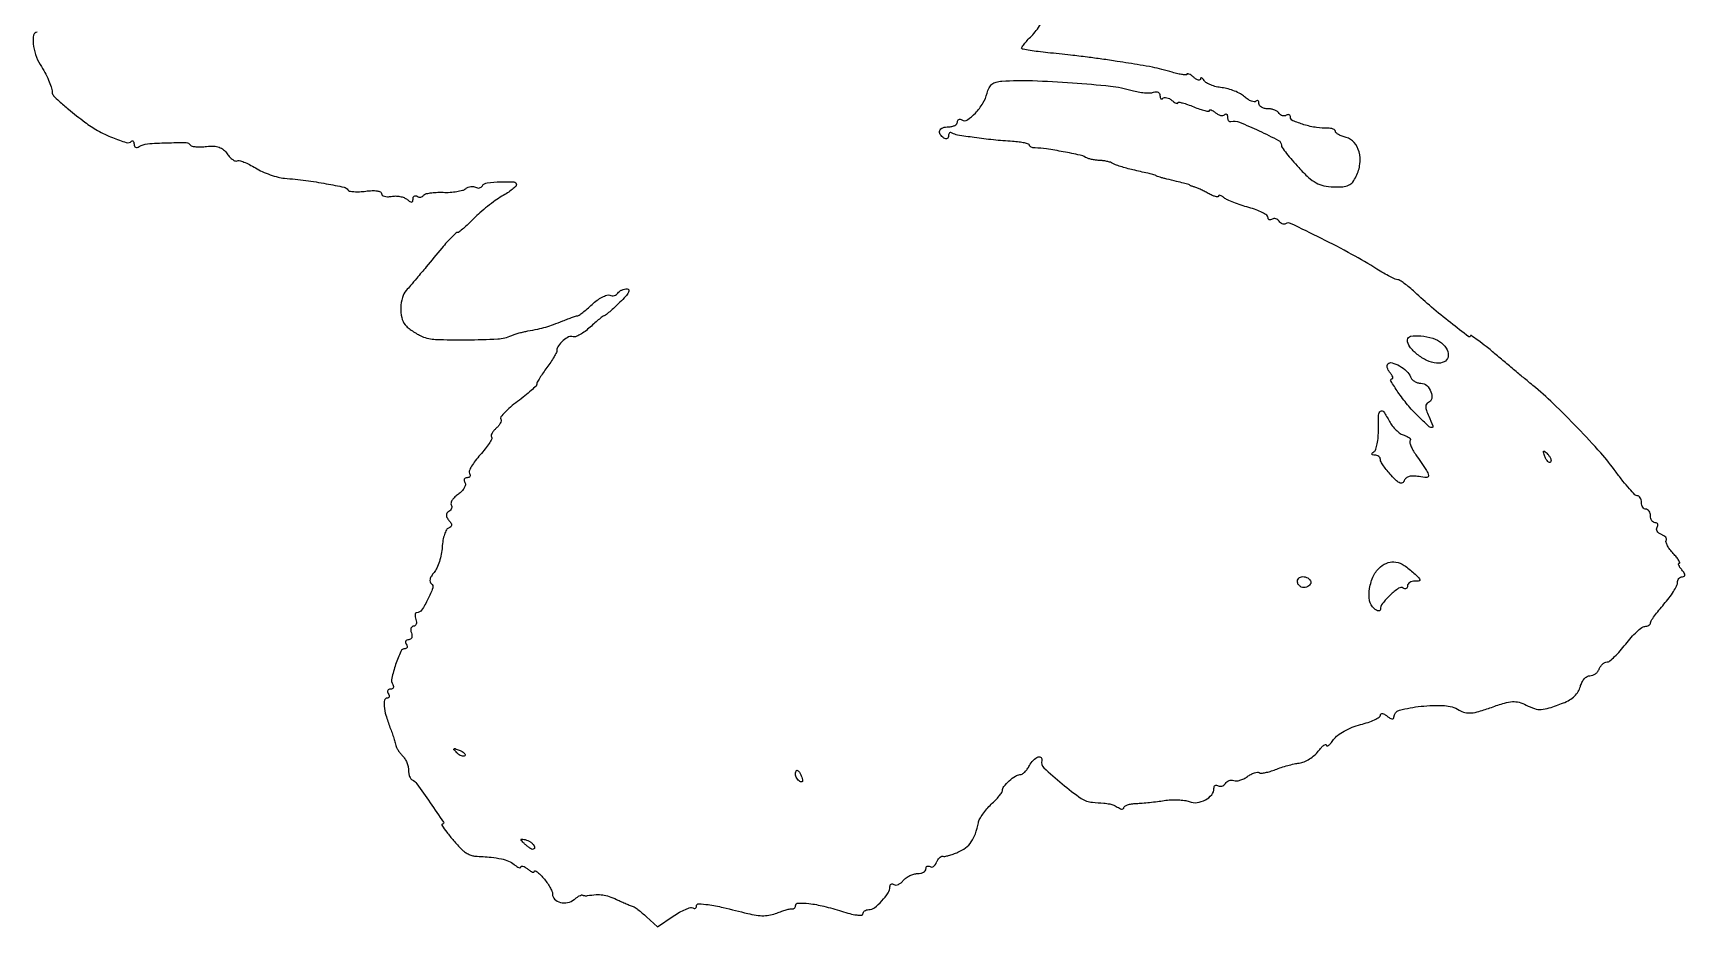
# Model space of a CAD drawing. Extents: x 1 to 374, y 0 to 398.
# Drawn here: x 6.6 to 373.7, y 0.1 to 198.8 of the extents above; entities that cross this region are included whole.
import ezdxf

# ---------------------------------------------------------------- set-up
doc = ezdxf.new("R2010")
doc.units = 0

msp = doc.modelspace()

# ---------------------------------------------------------------- linework, layer by layer
msp.add_lwpolyline([(7.466978, 199.030409, 0.349537), (6.686739, 198.370613, 0.072799), (6.588738, 196.449781, 0.057361), (7.102584, 194.026644, 0.061609), (8.146983, 191.845793, -0.017413), (9.199641, 190.069055, -0.023276), (10.020636, 188.384527, -0.026227), (10.576947, 186.881595, -0.056953), (10.806996, 185.674264, 0.165815), (11.13851, 184.896979, 0.02471), (12.353876, 183.671345, 0.01666), (14.423383, 181.903747, 0.003683), (18.091063, 179.02065, 0.038513), (20.903515, 177.170604, 0.029549), (24.223277, 175.584248, 0.023465), (27.287126, 174.501242, 0.276286), (28.463663, 174.796997, -0.174765), (28.665938, 174.892066, -0.25612), (28.842451, 174.81574, -0.123546), (28.96308, 174.542215, -0.042403), (29, 174.10765, 0.108322), (29.090999, 173.692538, 0.186433), (29.341546, 173.449319, 0.161629), (29.721321, 173.418322, 0.078794), (30.175042, 173.608182, -0.118019), (31.983985, 174.204882, -0.014079), (36.22423, 174.44052, -0.009792), (40.568286, 174.474296, -0.256784), (41.549778, 173.919457, 0.20859), (41.891108, 173.682952, 0.028365), (42.772027, 173.56066, 0.02873), (43.889376, 173.534081, 0.020565), (45.136174, 173.627498, -0.037579), (46.710066, 173.691729, -0.077645), (47.91615, 173.460631, -0.08949), (48.88378, 172.902999, -0.06471), (49.725167, 171.981991, 0.034026), (50.32074, 171.244049, 0.050539), (50.943132, 170.695145, 0.064011), (51.500738, 170.394926, 0.234044), (51.889075, 170.431445, -0.207965), (52.367328, 170.500544, -0.024911), (53.405606, 170.160607, -0.026321), (54.655839, 169.604015, -0.018728), (55.995409, 168.856598, 0.029488), (57.504478, 168.056667, 0.021362), (59.267597, 167.340678, 0.021693), (61.006557, 166.803419, 0.043291), (62.424756, 166.560351, -0.011606), (67.172914, 166.053108, -0.012926), (71.723982, 165.339711, -0.006926), (75.692605, 164.555077, -0.204839), (76.514217, 163.976996, 0.20912), (76.901471, 163.709253, 0.030182), (77.876222, 163.579557, 0.029979), (79.11386, 163.564714, 0.021505), (80.491772, 163.690385, -0.024837), (81.888178, 163.80837, -0.047667), (83.009041, 163.740325, -0.068562), (83.759245, 163.514162, -0.29327), (84, 163.138998, 0.225519), (84.169856, 162.781562, 0.103446), (84.639171, 162.538776, 0.071647), (85.342525, 162.44811, 0.043879), (86.175903, 162.533876, -0.05272), (87.106288, 162.613065, -0.042882), (88.101588, 162.507021, -0.044498), (89.01086, 162.244772, -0.080924), (89.675903, 161.854014, 0.024958), (90.320011, 161.371619, 0.165277), (90.702348, 161.267727, 0.312002), (90.925817, 161.443731, 0.074839), (91, 161.936572, -0.085618), (91.070344, 162.34436, -0.164457), (91.273452, 162.601977, -0.18004), (91.576197, 162.669963, -0.104936), (91.930902, 162.542705, 0.084311), (92.323714, 162.383369, 0.093213), (92.733093, 162.370577, 0.100482), (93.095068, 162.504739, 0.116013), (93.354542, 162.764645, -0.192335), (93.763808, 163.067579, -0.026225), (94.826532, 163.288239, -0.027059), (96.172221, 163.42079, -0.019799), (97.673641, 163.427525, 0.02325), (99.226953, 163.445208, 0.025197), (100.730327, 163.608598, 0.025786), (101.993877, 163.878181, 0.100331), (102.706195, 164.232659, -0.06497), (103.240101, 164.546913, -0.062298), (103.84439, 164.71924, -0.067188), (104.424693, 164.730377, -0.110089), (104.887097, 164.569778, 0.092904), (105.302275, 164.409558, 0.09629), (105.741837, 164.413498, 0.099249), (106.137416, 164.580188, 0.105532), (106.428115, 164.883688, -0.227134), (107.467347, 165.550585, -0.02331), (110.458137, 165.782029, -0.021965), (113.407719, 165.74279, -0.39755), (114, 165.115608, -0.21082), (113.84065, 164.754477, -0.017718), (113.045313, 164.07877, -0.021158), (111.995075, 163.318621, -0.014702), (110.75, 162.547008, 0.023815), (109.289514, 161.604644, 0.012731), (107.574139, 160.311126, 0.012648), (105.886551, 158.898734, 0.01926), (104.502389, 157.581401, -0.009416), (103.309857, 156.400851, -0.01354), (102.20714, 155.405161, -0.009275), (101.261393, 154.626492, -0.169151), (100.89819, 154.5, 0.188585), (100.542104, 154.360743, 0.009387), (99.619146, 153.475832, 0.014044), (98.549369, 152.349341, 0.009598), (97.395801, 151.013471, -0.000276), (93.931109, 146.846674, -0.001156), (91.841526, 144.348234, -0.001828), (90.441123, 142.693982, -0.006014), (89.5, 141.616979, 0.114515), (88.630918, 140.034268, 0.060704), (88.288346, 137.810725, 0.060901), (88.48955, 135.582313, 0.119462), (89.258795, 133.987804, 0.04803), (89.911314, 133.332515, 0.022338), (90.869771, 132.608628, 0.021888), (91.951872, 131.932581, 0.028469), (93, 131.416248, 0.091698), (96.033169, 130.74459, 0.010977), (102.928617, 130.654365, 0.011193), (109.81639, 130.869698, 0.087652), (112.926503, 131.59297, -0.020768), (113.672282, 131.875235, -0.010734), (114.625285, 132.168805, -0.010653), (115.619521, 132.429094, -0.015879), (116.5, 132.61032, 0.009355), (118.729023, 133.038886, 0.017505), (120.511167, 133.481934, 0.017717), (122.243764, 134.044777, 0.009851), (124.3151, 134.846344, -0.005522), (125.428261, 135.288234, -0.007484), (126.443836, 135.661113, -0.005253), (127.299363, 135.950723, -0.07914), (127.608744, 136, 0.160611), (127.903391, 136.097153, 0.007631), (128.741708, 136.737445, 0.011876), (129.721982, 137.548609, 0.008209), (130.793644, 138.510452, -0.029498), (131.919114, 139.437234, -0.037463), (133.062788, 140.146343, -0.041043), (134.070878, 140.570284, -0.172178), (134.717975, 140.554126, 0.080343), (135.227818, 140.447782, 0.077549), (135.751788, 140.505385, 0.081799), (136.209116, 140.713754, 0.107023), (136.526992, 141.043674, -0.093311), (136.861164, 141.409905, -0.052957), (137.377832, 141.719079, -0.050344), (137.98527, 141.92906, -0.05812), (138.593495, 142, -0.327501), (138.938281, 141.747032, -0.200913), (138.88996, 141.221685, -0.060956), (138.244478, 140.298197, -0.016244), (137, 139, -0.006292), (135.793944, 137.850363, -0.009458), (134.710937, 136.88125, -0.004895), (133.779122, 136.0944, -0.174608), (133.517044, 136, 0.16495), (133.256896, 135.911777, 0.005964), (132.420831, 135.25504, 0.010379), (131.445181, 134.435712, 0.007031), (130.366618, 133.463966, -0.025686), (129.240467, 132.523006, -0.033888), (128.119598, 131.793545, -0.036018), (127.145499, 131.338306, -0.184963), (126.559832, 131.338667, 0.208632), (125.592301, 131.295141, 0.063259), (124.337934, 130.468528, 0.062294), (123.297187, 129.322638, 0.162523), (122.982171, 128.269668, -0.128349), (122.879171, 127.817072, -0.013049), (122.341498, 126.84484, -0.01564), (121.622927, 125.705143, -0.011855), (120.767059, 124.5, 0.010239), (119.908364, 123.299115, 0.013652), (119.181425, 122.172386, 0.010877), (118.62691, 121.212655, 0.121268), (118.513834, 120.788975, -0.197286), (118.337132, 120.381329, -0.009898), (117.254505, 119.367878, -0.014658), (115.877075, 118.199897, -0.009972), (114.246184, 116.949658, 0.016627), (112.651327, 115.692995, 0.02656), (111.386688, 114.506073, 0.024644), (110.511694, 113.497711, 0.314548), (110.485173, 113.02399, -0.179215), (110.564903, 112.628458, -0.074446), (110.399061, 112.100525, -0.060461), (110.029192, 111.528233, -0.045915), (109.5, 111, 0.041103), (108.966791, 110.477887, 0.055979), (108.586026, 109.923604, 0.06935), (108.401678, 109.421068, 0.194055), (108.464061, 109.058151, -0.262097), (108.482451, 108.608891, -0.023846), (107.905136, 107.599267, -0.026031), (107.044836, 106.392087, -0.017234), (105.940601, 105.09611, 0.022294), (104.846199, 103.785038, 0.032505), (104.014085, 102.531436, 0.033895), (103.500105, 101.476182, 0.239175), (103.546568, 100.924652, -0.098311), (103.678318, 100.572044, -0.175634), (103.621743, 100.271616, -0.169869), (103.383164, 100.070494, -0.091224), (103, 100, 0.11239), (102.626863, 99.915053, 0.183989), (102.406445, 99.682774, 0.158471), (102.378049, 99.332844, 0.080225), (102.549392, 98.920083, -0.188122), (102.64567, 98.395979, -0.08168), (102.396501, 97.720143, -0.064318), (101.855761, 97.000921, -0.046695), (101.091679, 96.351661, 0.037068), (100.316933, 95.718572, 0.054132), (99.747381, 95.047051, 0.069177), (99.448004, 94.438409, 0.221669), (99.499582, 94.000676, -0.12269), (99.62093, 93.621088, -0.100766), (99.563237, 93.198226, -0.091081), (99.334273, 92.796574, -0.07953), (98.967754, 92.480071, 0.09339), (98.553372, 92.101844, 0.165906), (98.411325, 91.667277, 0.126227), (98.551652, 91.14818, 0.044424), (98.993179, 90.508218, -0.036928), (99.452275, 89.86365, -0.151029), (99.567576, 89.403056, -0.21813), (99.386892, 89.059386, -0.084067), (98.899986, 88.799995, 0.191998), (98.427733, 88.40131, 0.041511), (97.99612, 87.400911, 0.037658), (97.660285, 86.080492, 0.028293), (97.484915, 84.591127, -0.033682), (97.279496, 82.994761, -0.028806), (96.855114, 81.352691, -0.029838), (96.292169, 79.901991, -0.069681), (95.666112, 78.923016, 0.03927), (95.089972, 78.132156, 0.077018), (94.789296, 77.415735, 0.117303), (94.783547, 76.846228, 0.201091), (95.055323, 76.465809, -0.352277), (95.394285, 75.507022, -0.031731), (94.328711, 72.993906, -0.03209), (92.924689, 70.590065, -0.249494), (91.815777, 70, 0.24111), (91.57691, 69.877704, 0.127356), (91.453049, 69.559375, 0.078717), (91.47214, 69.074947, 0.042503), (91.638374, 68.5, -0.062927), (91.779282, 67.92599, -0.109632), (91.728935, 67.440625, -0.151303), (91.500163, 67.121579, -0.163532), (91.138374, 67, 0.163532), (90.776585, 66.878421, 0.151303), (90.547812, 66.559375, 0.109632), (90.497466, 66.07401, 0.062927), (90.638374, 65.5, -0.069008), (90.771857, 64.926317, -0.116977), (90.70238, 64.440625, -0.152575), (90.444764, 64.120613, -0.148627), (90.047972, 64, 0.095723), (89.65063, 63.923227, 0.173661), (89.406028, 63.70625, 0.171987), (89.353415, 63.381563, 0.093667), (89.5, 63, -0.063579), (89.674069, 62.617006, -0.134613), (89.684411, 62.29375, -0.191556), (89.534956, 62.081796, -0.145542), (89.259905, 62, 0.294366), (88.310651, 61.388125, 0.023216), (87.145967, 58.465808, 0.025363), (86.265362, 55.427635, 0.198803), (86.496397, 54.00583, -0.087949), (86.648964, 53.621765, -0.166804), (86.607006, 53.295462, -0.178234), (86.377974, 53.077961, -0.102056), (86, 53, 0.101261), (85.621649, 52.922582, 0.177706), (85.391936, 52.70625, 0.167455), (85.348919, 52.381806, 0.088621), (85.5, 52, -0.066613), (85.671224, 51.617141, -0.139602), (85.674491, 51.29375, -0.191019), (85.514619, 51.081163, -0.137993), (85.226136, 51, 0.350735), (84.660128, 50.54727, 0.080858), (84.581364, 49.238608, 0.04626), (84.982937, 47.191478, 0.018872), (85.886524, 44.5, -0.00555), (86.333295, 43.278113, -0.006148), (86.737314, 42.0875, -0.005735), (87.057698, 41.064044, -0.031401), (87.189246, 40.5, 0.07437), (87.343925, 40.025, 0.026791), (87.695993, 39.40558, 0.025873), (88.160447, 38.757951, 0.027885), (88.678571, 38.178571, -0.058621), (89.184596, 37.537608, -0.038984), (89.61183, 36.703274, -0.039048), (89.903471, 35.815104, -0.059875), (90, 35.011905, 0.040776), (90.059689, 34.281217, 0.048094), (90.237412, 33.610789, 0.054856), (90.497863, 33.091445, 0.152457), (90.808212, 32.833333, -0.140291), (91.866713, 31.994835, -0.005138), (94.838554, 27.759195, -0.003698), (97.777224, 23.40933, -0.598596), (97.557828, 23, 0.603057), (97.419588, 22.737974, 0.012469), (98.510767, 21.22492, 0.01639), (100.011176, 19.378997, 0.01135), (101.821429, 17.388409, 0.050932), (102.450438, 16.849576, 0.036572), (103.247768, 16.378707, 0.037144), (104.082433, 16.039429, 0.063286), (104.821429, 15.900807, -0.008649), (108.368265, 15.629572, -0.029812), (110.646822, 15.277671, -0.046505), (112.23846, 14.775224, -0.073633), (113.45881, 14.034185, 0.027195), (114.05099, 13.594799, 0.062663), (114.547275, 13.34965, 0.138989), (114.864763, 13.331394, 0.351496), (115, 13.5, -0.341777), (115.132287, 13.670922, -0.144806), (115.440625, 13.660392, -0.064878), (115.92363, 13.426283, -0.027963), (116.5, 13, 0.029148), (117.07639, 12.575809, 0.068322), (117.559375, 12.348587, 0.153462), (117.8669, 12.34897, 0.327233), (118, 12.530565, -0.526973), (118.160332, 12.640445, -0.071129), (118.5875, 12.400836, -0.035152), (119.231399, 11.83211, -0.015648), (120, 11, -0.024146), (120.765505, 10.026119, -0.026093), (121.4125, 9.007123, -0.026831), (121.870602, 8.082245, -0.101911), (122, 7.453979, 0.201623), (122.480021, 6.311979, 0.131973), (123.742018, 5.601849, 0.112229), (125.36631, 5.558644, 0.124587), (126.780443, 6.232747, -0.019544), (127.39063, 6.70013, -0.029277), (127.960576, 7.054307, -0.028832), (128.433568, 7.276888, -0.257331), (128.653695, 7.25, 0.090801), (128.838854, 7.161885, 0.035229), (129.118585, 7.107321, 0.033435), (129.437445, 7.08965, 0.035296), (129.75, 7.11535, -0.021732), (131.690821, 7.328029, -0.049461), (133.163101, 7.279201, -0.051667), (134.557561, 6.944986, -0.025727), (136.239522, 6.253761, 0.005127), (137.344153, 5.745668, 0.006089), (138.3977, 5.289417, 0.005338), (139.294154, 4.925292, 0.038485), (139.739522, 4.788394, -0.09533), (140.164872, 4.602832, -0.011922), (140.984786, 4.010909, -0.013683), (141.932021, 3.250384, -0.010952), (142.910813, 2.38188), (145.321626, 0.146448), (148.827863, 2.528998, -0.019696), (150.231599, 3.404109, -0.027908), (151.548822, 4.060454, -0.027072), (152.645568, 4.463706, -0.216224), (153.16705, 4.396757, 0.08781), (153.485109, 4.270309, 0.166667), (153.755321, 4.304829, 0.178344), (153.935422, 4.494146, 0.102224), (154, 4.806709, -0.421066), (154.489603, 5.285016, -0.030483), (156.577271, 5.108636, -0.020996), (159.933978, 4.472751, -0.00518), (165.382995, 3.141804, 0.026347), (167.27978, 2.762753, 0.039814), (168.959552, 2.65346, 0.044741), (170.476644, 2.811863, 0.050029), (171.882995, 3.236797, -0.014141), (172.939946, 3.640834, -0.017208), (173.951567, 3.956467, -0.015892), (174.810135, 4.163155, -0.104511), (175.25, 4.161482, 0.112846), (175.535833, 4.165103, 0.125003), (175.779687, 4.293961, 0.117569), (175.942718, 4.531296, 0.092218), (176, 4.839235, -0.405971), (176.605488, 5.462057, -0.036467), (178.998497, 5.355069, -0.031341), (182.302328, 4.753048, -0.017312), (186.25, 3.628455, 0.017128), (188.071888, 3.10872, 0.030511), (189.604688, 2.82562, 0.034527), (190.723457, 2.76671, 0.409413), (191, 3.047831, -0.133194), (191.098474, 3.410936, -0.100517), (191.375342, 3.7203, -0.087573), (191.789499, 3.928449, -0.072882), (192.277759, 4, 0.167113), (193.532617, 4.431455, 0.039673), (195.18683, 5.946869, 0.040164), (196.590053, 7.71961, 0.148397), (197, 9.070448, -0.094063), (197.0679, 9.428183, -0.172316), (197.260466, 9.649329, -0.173339), (197.548434, 9.698707, -0.095319), (197.886693, 9.570027, 0.165938), (198.317852, 9.471484, 0.078442), (198.875922, 9.620389, 0.064546), (199.470716, 9.981976, 0.050777), (200.009138, 10.51101, -0.063794), (200.620155, 11.080982, -0.044312), (201.433419, 11.562609, -0.044516), (202.312994, 11.890812, -0.067142), (203.122445, 12, 0.054449), (203.84071, 12.078451, 0.074129), (204.448468, 12.311086, 0.09374), (204.856296, 12.654939, 0.172524), (205, 13.059017, -0.093902), (205.068535, 13.420729, -0.172183), (205.262969, 13.644424, -0.17347), (205.553712, 13.694547, -0.095482), (205.895215, 13.564761, 0.161736), (206.281501, 13.473141, 0.121942), (206.696943, 13.615674, 0.094509), (207.080182, 13.981129, 0.063656), (207.36739, 14.515019, -0.046417), (207.645604, 15.077726, -0.060485), (208.003353, 15.526728, -0.074081), (208.381984, 15.802397, -0.176171), (208.722174, 15.847794, 0.103584), (209.174656, 15.843418, 0.016631), (210.039263, 16.045879, 0.017776), (211.055932, 16.359069, 0.014767), (212.113615, 16.761914, 0.064759), (213.806487, 17.73745, 0.078126), (215.073091, 19.062783, 0.067793), (215.993442, 20.86822, 0.035859), (216.651411, 23.298842, -0.076168), (216.956683, 24.149049, -0.027249), (217.633296, 25.249549, -0.026289), (218.518952, 26.394718, -0.028138), (219.501179, 27.413513, 0.014113), (220.458228, 28.35205, 0.019032), (221.265971, 29.256677, 0.01633), (221.872135, 30.040681, 0.157663), (222, 30.436099, -0.17135), (222.328568, 31.366713, -0.037704), (223.506704, 32.620804, -0.03838), (224.87308, 33.691189, -0.148017), (225.893388, 34, 0.143257), (226.365856, 34.138205, 0.047608), (226.939656, 34.5875, 0.042801), (227.513938, 35.23466, 0.037231), (228, 36, -0.068376), (228.881096, 37.2137, -0.104155), (229.953106, 37.945148, -0.310588), (230.586072, 37.809515, -0.265631), (230.75, 37.134247, 0.281782), (231.191626, 35.527306, 0.015794), (235.247018, 31.958333, 0.020218), (239.523017, 28.70993, 0.137965), (241.999556, 27.847686, -0.005092), (244.523707, 27.66811, -0.030436), (245.82878, 27.481453, -0.052393), (246.768105, 27.183038, -0.036784), (247.75, 26.664552, 0.045611), (248.229573, 26.422025, 0.099878), (248.632812, 26.349499, 0.179011), (248.893163, 26.452104, 0.213435), (249, 26.690983, -0.266181), (249.182767, 27.009973, -0.052343), (249.807813, 27.293318, -0.042938), (250.696395, 27.506252, -0.027772), (251.75, 27.605419, 0.010943), (253.049786, 27.68376, 0.005286), (254.709822, 27.838014, 0.005239), (256.437198, 28.035278, 0.007496), (257.964287, 28.249196, -0.027105), (259.442539, 28.397474, -0.022687), (261.019288, 28.398118, -0.02329), (262.463175, 28.265588, -0.056364), (263.499548, 28.000172, 0.122134), (265.24166, 27.789654, 0.091529), (267.091635, 28.372791, 0.098837), (268.498913, 29.522342, 0.173929), (269, 30.91926, -0.084018), (269.070164, 31.333864, -0.162764), (269.273452, 31.596891, -0.181249), (269.576285, 31.66828, -0.107026), (269.930902, 31.542705, 0.11575), (270.33748, 31.406569, 0.100463), (270.785237, 31.454947, 0.093295), (271.205593, 31.681288, 0.08451), (271.532052, 32.051862, -0.09295), (271.878022, 32.431567, -0.080484), (272.355196, 32.683556, -0.080473), (272.887591, 32.772011, -0.092878), (273.393042, 32.679417, 0.116513), (273.981319, 32.599857, 0.047452), (274.779036, 32.755248, 0.043569), (275.641248, 33.093941, 0.042522), (276.439214, 33.57921, -0.033988), (277.205954, 34.063581, -0.042868), (277.975435, 34.39783, -0.048623), (278.641378, 34.551605, -0.172517), (279.063406, 34.460813, 0.157294), (279.532587, 34.345229, 0.028144), (280.438807, 34.460723, 0.027969), (281.524709, 34.725264, 0.02205), (282.666084, 35.127697, -0.016838), (283.930662, 35.588442, -0.011608), (285.390523, 36.028077, -0.011717), (286.815967, 36.385775, -0.023343), (287.961228, 36.589152, 0.067253), (289.032418, 36.877985, 0.03909), (290.21839, 37.489125, 0.038337), (291.33193, 38.302041, 0.051971), (292.188992, 39.204301, -0.019771), (292.870082, 40.020509, -0.049783), (293.44314, 40.539965, -0.135408), (293.805864, 40.679698, -0.436555), (293.977764, 40.527494, 0.417273), (294.135866, 40.37803, 0.160436), (294.45072, 40.49348, 0.052757), (294.955939, 40.988331, 0.019837), (295.556602, 41.777348, -0.0786), (296.473238, 42.726657, -0.034495), (297.942095, 43.682859, -0.032425), (299.707298, 44.520958, -0.032956), (301.556602, 45.118569, 0.019924), (303.259039, 45.62015, 0.02983), (304.694752, 46.20361, 0.029698), (305.750004, 46.787001, 0.257045), (306, 47.24116, -0.227622), (306.131483, 47.515013, -0.211828), (306.433672, 47.59478, -0.097042), (306.91422, 47.417792, -0.036606), (307.5, 47, 0.036359), (308.087704, 46.580398, 0.097633), (308.567744, 46.403697, 0.213799), (308.868965, 46.484862, 0.225284), (309, 46.760924, -0.341912), (310.20122, 48.312193, -0.036016), (315.016026, 49.193274, -0.039078), (320.215343, 49.353848, -0.125673), (323.5, 48.347575, 0.078292), (324.765424, 47.825866, 0.080233), (326.11903, 47.724618, 0.050658), (327.898775, 48.060797, 0.013197), (330.670595, 48.961889, -0.013008), (333.575118, 49.907333, -0.055457), (335.368035, 50.229656, -0.082698), (336.812309, 50.087743, -0.053956), (338.376752, 49.479564, 0.03921), (340.252137, 48.686222, 0.094309), (341.740527, 48.485941, 0.065465), (343.510358, 48.817227, 0.011965), (346.658104, 49.929697, 0.045744), (348.015435, 50.593872, 0.055294), (349.138029, 51.459687, 0.060595), (349.959589, 52.470852, 0.079004), (350.427156, 53.56579, -0.055076), (350.773262, 54.49673, -0.062906), (351.302886, 55.284951, -0.072638), (351.926631, 55.819448, -0.141808), (352.550437, 56, 0.089486), (353.171602, 56.112068, 0.066594), (353.787606, 56.440625, 0.065516), (354.305267, 56.926585, 0.080102), (354.638374, 57.5, -0.060131), (354.943593, 58.077047, -0.057935), (355.380653, 58.572977, -0.062748), (355.877127, 58.918009, -0.11083), (356.356989, 59.046305, 0.161743), (356.966222, 59.276456, 0.020031), (358.04549, 60.226804, 0.02197), (359.267596, 61.500213, 0.016534), (360.5, 63, -0.018108), (361.740223, 64.499654, -0.023579), (362.985937, 65.773196, -0.02229), (364.093586, 66.715135, -0.157053), (364.75, 66.953695, 0.057605), (365.229246, 67.027161, 0.073703), (365.637505, 67.20671, 0.089843), (365.914722, 67.46018, 0.158718), (366.015973, 67.75, -0.142222), (366.156429, 68.197951, -0.010299), (366.903812, 69.274181, -0.013763), (367.871766, 70.534046, -0.009954), (369.015973, 71.885509, 0.018348), (370.158399, 73.281729, 0.022042), (371.123442, 74.677344, 0.021417), (371.82295, 75.904514, 0.119376), (372, 76.635509, -0.080832), (372.08481, 77.156683, -0.091693), (372.329718, 77.599181, -0.100722), (372.694342, 77.895035, -0.120804), (373.122445, 78, 0.122183), (373.532179, 78.101643, 0.300026), (373.674576, 78.361364, 0.128583), (373.51771, 78.808783, 0.024942), (373, 79.5, -0.024754), (372.568028, 80.076293, -0.055744), (372.315083, 80.559375, -0.119703), (372.273444, 80.871291, -0.383622), (372.41651, 81, 0.518774), (372.525686, 81.154986, 0.053706), (372.294839, 81.631987, 0.032504), (371.796806, 82.32516, 0.015505), (371.073536, 83.151444, -0.026917), (370.339457, 84.029717, -0.038086), (369.792976, 84.889384, -0.042565), (369.478977, 85.621755, -0.221922), (369.528837, 86.046659, 0.201113), (369.580992, 86.376885, 0.111865), (369.395927, 86.747528, 0.079667), (368.993458, 87.104743, 0.050165), (368.430874, 87.388152, -0.069662), (367.88198, 87.691952, -0.099962), (367.513622, 88.106118, -0.123645), (367.381589, 88.56249, -0.148363), (367.495635, 88.992937, 0.081847), (367.653933, 89.377772, 0.160356), (367.624118, 89.704175, 0.182842), (367.413498, 89.921043, 0.110022), (367.059017, 90, -0.140337), (366.655173, 90.115626, -0.099915), (366.311086, 90.440625, -0.085131), (366.079345, 90.926682, -0.06887), (366, 91.5, 0.064853), (365.925306, 92.073457, 0.082425), (365.70625, 92.559375, 0.098894), (365.381354, 92.884432, 0.148195), (365, 93, -0.148195), (364.618646, 93.115568, -0.098894), (364.29375, 93.440625, -0.082425), (364.074694, 93.926543, -0.064853), (364, 94.5, 0.059081), (363.931977, 95.073662, 0.07806), (363.731268, 95.559375, 0.096542), (363.434114, 95.884719, 0.160909), (363.085169, 96, -0.201567), (362.565211, 96.21849, -0.010966), (361.323979, 97.542188, -0.015653), (359.895166, 99.238452, -0.010672), (358.374288, 101.25, 0.025013), (354.947807, 105.521628, 0.009798), (349.820282, 111.07375, 0.009904), (344.383071, 116.514593, 0.020472), (339.884512, 120.5, -0.00241), (338.573474, 121.579556, -0.000625), (336.473164, 123.330526, -0.000636), (334.084057, 125.332489, -0.000648), (331.715834, 127.327323, 0.00618), (329.522877, 129.133433, 0.011208), (327.679026, 130.547365, 0.006558), (326.187941, 131.608846, 0.604995), (326, 131.510374, -0.621431), (325.622403, 131.323887, -0.003441), (321.563395, 134.475403, -0.00952), (317.36128, 137.916242, -0.01218), (313.632449, 141.25, 0.013742), (312.447033, 142.303173, 0.018138), (311.307768, 143.192187, 0.015704), (310.325143, 143.857192, 0.141828), (309.831814, 144, -0.108327), (309.307328, 144.114982, -0.010318), (308.120551, 144.691575, -0.012787), (306.722336, 145.452649, -0.009743), (305.230128, 146.354296, 0.015792), (299.651474, 149.633668, 0.009631), (292.87453, 153.166891, 0.003067), (286.045734, 156.509422, 0.256043), (284.919968, 156.450538, -0.13115), (284.572664, 156.345852, -0.100628), (284.180372, 156.412638, -0.088266), (283.80265, 156.641778, -0.074101), (283.5, 157, 0.088941), (283.185645, 157.350569, 0.094986), (282.775821, 157.560288, 0.099917), (282.334982, 157.597587, 0.110145), (281.930902, 157.457295, -0.086369), (281.575376, 157.314772, -0.165229), (281.273452, 157.350733, -0.179463), (281.072359, 157.55828, -0.103987), (281, 157.902439, 0.248568), (280.754827, 158.365138, 0.031675), (279.751562, 158.956941, 0.031086), (278.37821, 159.549702, 0.021016), (276.75, 160.059229, -0.013669), (275.031265, 160.569493, -0.014612), (273.38125, 161.162751, -0.0143), (271.996726, 161.752978, -0.063859), (271.25, 162.220218, 0.029997), (270.76969, 162.567986, 0.070392), (270.367188, 162.750714, 0.157263), (270.110978, 162.743957, 0.318251), (270, 162.587261, -0.414416), (269.837844, 162.425217, -0.064248), (269.339063, 162.489924, -0.041295), (268.613501, 162.746478, -0.021153), (267.75, 163.179381, 0.007903), (266.833581, 163.66961, 0.008998), (265.940625, 164.109143, 0.008303), (265.171101, 164.455385, 0.048905), (264.75, 164.589565, -0.016907), (264.444536, 164.665791, -0.017231), (264.146875, 164.762066, -0.017272), (263.894671, 164.863332, -0.065608), (263.75, 164.951511, 0.096975), (263.392061, 165.140171, 0.006215), (262.250685, 165.467508, 0.00734), (260.683519, 165.871323, 0.002838), (258.5, 166.386797, -0.006334), (257.715699, 166.577749, -0.008633), (257.014062, 166.770993, -0.00607), (256.434226, 166.949191, -0.092289), (256.25, 167.048489, 0.086076), (255.946957, 167.216683, 0.019679), (255.384109, 167.388085, 0.006736), (254.303718, 167.655661, 0.000394), (251, 168.424053, -0.009659), (249.586707, 168.78049, -0.010662), (248.234375, 169.180645, -0.010113), (247.096325, 169.56949, -0.052411), (246.5, 169.860637, 0.061427), (245.977857, 170.104044, 0.023773), (245.20625, 170.314258, 0.023107), (244.339076, 170.465113, 0.026451), (243.5, 170.526596, -0.02675), (242.659375, 170.588698, -0.023113), (241.787544, 170.74145, -0.023772), (241.009429, 170.954457, -0.060299), (240.478873, 171.201121, 0.087048), (239.236504, 171.700197, 0.00603), (235.521209, 172.438885, 0.009147), (231.780318, 173.065297, 0.028896), (229.25, 173.293239, -0.044559), (228.771398, 173.351494, -0.063038), (228.366599, 173.49291, -0.081196), (228.091985, 173.690638, -0.197843), (227.997995, 173.916667, 0.32934), (227.818944, 174.157281, 0.019939), (226.895606, 174.39785, 0.023507), (225.684862, 174.603189, 0.014556), (224.247995, 174.735588, -0.009479), (219.981, 175.085112, -0.009529), (215.737949, 175.595642, -0.006223), (212.016661, 176.162817, -0.09778), (210.81945, 176.611586, 0.115805), (210.507605, 176.715964, 0.185474), (210.240714, 176.640842, 0.155791), (210.061172, 176.389643, 0.07802), (210, 176, -0.101261), (209.922582, 175.621649, -0.177706), (209.70625, 175.391936, -0.167455), (209.381806, 175.348919, -0.088621), (209, 175.5, -0.106542), (208.164196, 176.303763, -0.248207), (208.074954, 177.141919, -0.21455), (208.735988, 177.77983, -0.086441), (210, 178, 0.050979), (210.765275, 178.07823, 0.070927), (211.4125, 178.311086, 0.09101), (211.847664, 178.654781, 0.182172), (212, 179.059017, -0.103619), (212.074854, 179.41634, -0.179234), (212.283036, 179.632022, -0.165529), (212.595554, 179.669803, -0.086666), (212.963525, 179.522542, 0.292519), (214.201573, 179.541838, 0.05741), (215.987039, 181.043998, 0.05322), (217.64414, 183.22234, 0.074658), (218.582972, 185.474564, -0.056177), (219.027958, 186.663471, -0.104069), (219.671508, 187.462937, -0.103016), (220.587584, 187.94024, -0.054254), (221.858408, 188.153968, -0.022093), (228.707903, 188.250147, -0.010424), (237.541623, 187.799368, -0.009455), (245.990794, 187.030563, -0.043532), (250.807299, 186.070936, 0.024416), (252.179341, 185.742654, 0.024957), (253.566872, 185.552601, 0.025698), (254.782805, 185.510224, 0.087689), (255.557299, 185.660361, -0.080037), (256.10848, 185.775926, -0.12816), (256.576207, 185.677217, -0.1513), (256.885754, 185.381091, -0.127492), (257, 184.940322, 0.051431), (257.045771, 184.496526, 0.154481), (257.193285, 184.234088, 0.259457), (257.408538, 184.180393, 0.131282), (257.657991, 184.324657, -0.171918), (258.010146, 184.492554, -0.082297), (258.516912, 184.462194, -0.066538), (259.095866, 184.246292, -0.050768), (259.657991, 183.868879, 0.023887), (260.173562, 183.481026, 0.053332), (260.605785, 183.250134, 0.112648), (260.886068, 183.204984, 0.395406), (261, 183.326529, -0.461624), (261.17641, 183.476887, -0.022542), (262.028125, 183.300515, -0.023546), (263.157363, 182.955707, -0.013086), (264.5, 182.435553, 0.014575), (265.842668, 181.919978, 0.026402), (266.971875, 181.589523, 0.027807), (267.80956, 181.440288, 0.450025), (268, 181.609025, -0.358566), (268.117272, 181.751529, -0.134747), (268.394215, 181.730935, -0.061091), (268.826372, 181.514591, -0.026645), (269.342009, 181.131121, 0.050768), (269.904134, 180.753708, 0.066538), (270.483088, 180.537806, 0.082297), (270.989854, 180.507446, 0.171918), (271.342009, 180.675343, -0.113033), (271.592176, 180.832285, -0.253554), (271.806715, 180.79734, -0.172529), (271.953729, 180.56848, -0.057388), (272, 180.166667, 0.063912), (272.05573, 179.732461, 0.09673), (272.220312, 179.390144, 0.125688), (272.464688, 179.192643, 0.16182), (272.75, 179.161482, -0.14941), (274.680224, 178.997884, -0.014538), (279.028636, 177.106626, -0.011104), (283.343822, 174.960436, -0.278659), (284, 173.874476, 0.157912), (284.155654, 173.393916, 0.008451), (285.129924, 172.094559, 0.012556), (286.372877, 170.57435, 0.008768), (287.846551, 168.921126, 0.019645), (290.01307, 166.752278, 0.059753), (291.696972, 165.531505, 0.07455), (293.402152, 164.891426, 0.044346), (295.559787, 164.627671, 0.025709), (297.640746, 164.665965, 0.09214), (298.922415, 164.998103, 0.116795), (299.832188, 165.718672, 0.054656), (300.634075, 167, 0.082259), (301.430922, 169.7114, 0.094614), (301.250634, 172.399206, 0.111373), (300.159889, 174.507314, 0.157684), (298.381373, 175.619129, -0.028254), (297.469381, 175.90364, -0.039945), (296.699528, 176.264886, -0.045503), (296.154755, 176.645256, -0.221081), (296, 176.978144, 0.218865), (295.868836, 177.263437, 0.0841), (295.485937, 177.493541, 0.062675), (294.920078, 177.636902, 0.041594), (294.25, 177.663588, -0.052232), (291.817826, 177.812217, -0.031521), (289.002147, 178.46681, -0.024944), (286.531389, 179.344483, -0.303756), (286, 180.138472, 0.109924), (285.927024, 180.466397, 0.182793), (285.726548, 180.661285, 0.160433), (285.424826, 180.688974, 0.081916), (285.069098, 180.542705, -0.108373), (284.665803, 180.401101, -0.099685), (284.22714, 180.434921, -0.095498), (283.820631, 180.639411, -0.090427), (283.510081, 180.983688, 0.110089), (283.12997, 181.373446, 0.050526), (282.496311, 181.701458, 0.046638), (281.730041, 181.924701, 0.047606), (280.940983, 182, -0.058189), (280.198629, 182.086686, -0.077332), (279.570164, 182.342708, -0.09607), (279.14908, 182.721641, -0.163043), (279, 183.166667, 0.058615), (278.952847, 183.567514, 0.175975), (278.803526, 183.794151, 0.251921), (278.585578, 183.826258, 0.109963), (278.331152, 183.664485, -0.226642), (277.942772, 183.527256, -0.068147), (277.31786, 183.681634, -0.053255), (276.574945, 184.072836, -0.036134), (275.820884, 184.662098, 0.058721), (274.886974, 185.326369, 0.029973), (273.583614, 185.94159, 0.029304), (272.146412, 186.421854, 0.038736), (270.79047, 186.677676, -0.032525), (269.512154, 186.902464, -0.035148), (268.307524, 187.287492, -0.037624), (267.334185, 187.763492, -0.119281), (266.81605, 188.263396, 0.030059), (266.51168, 188.684408, 0.114981), (266.256846, 188.880467, 0.342099), (266.093083, 188.841705, 0.166923), (266.015313, 188.627555, -0.282972), (265.876054, 188.409849, -0.174542), (265.563873, 188.377077, -0.07963), (265.077403, 188.582717, -0.033478), (264.5, 189, 0.020622), (263.923843, 189.439351, 0.044498), (263.440625, 189.716865, 0.085961), (263.120408, 189.802351, 0.44064), (263, 189.69225, -0.421866), (262.830141, 189.52676, -0.025568), (262.045313, 189.587455, -0.025877), (260.996509, 189.778357, -0.014701), (259.75, 190.111545, 0.010045), (257.441498, 190.75169, 0.013828), (255.342148, 191.22723, 0.008538), (252.575971, 191.72496, 0.001606), (247.5, 192.532367, 0.003493), (244.104856, 193.036969, 0.004073), (240.87228, 193.467519, 0.003314), (237.133927, 193.909334, 0.001366), (232.065304, 194.460311, -0.005016), (229.958667, 194.704882, -0.007575), (228.129979, 194.964004, -0.00353), (226.587842, 195.217575, -0.155067), (226.300153, 195.366514, -0.357478), (226.276623, 195.603997, -0.01601), (226.789704, 196.322834, -0.020763), (227.511017, 197.190692, -0.012609), (228.430755, 198.158027, 0.064187), (230.438326, 200.759763, 0.100713)], format="xyb")
for points in [[(319.570553, 129.941446, -0.098214), (320.827678, 128.394075, -0.183322), (321.024371, 126.814106, -0.226709), (320.139703, 125.730447, -0.138273), (318.478026, 125.452955, -0.084109), (316.332295, 126.06337, -0.056844), (314.170279, 127.414467, -0.059473), (312.524699, 129.078305, -0.16679), (312, 130.607479, -0.367849), (312.713727, 131.446344, -0.062231), (314.986866, 131.529465, -0.054752), (317.627472, 131.002029, -0.096847)], [(312.663476, 122.434585, 0.096512), (313.00647, 121.886081, 0.066862), (313.574079, 121.421409, 0.064322), (314.270127, 121.107214, 0.074022), (314.990357, 121, -0.191409), (316.284199, 120.485857, -0.111299), (317.231077, 119.079663, -0.133778), (317.389017, 117.580437, -0.27892), (316.655602, 116.718534, 0.166944), (316.210645, 116.378455, 0.155014), (316.051753, 115.825458, 0.079276), (316.212994, 114.968639, 0.020827), (316.740322, 113.670587, -0.014069), (317.651142, 111.512628, -0.538014), (317.396423, 111.152747, -0.182885), (316.65809, 111.459784, -0.005825), (314.284478, 113.75, -0.025225), (312.02179, 116.222154, -0.021847), (309.902016, 119.027657, -0.017337), (308.317796, 121.506332, -0.580833), (308.599392, 122, 0.353219), (308.745147, 122.117645, 0.137956), (308.728105, 122.394215, 0.062277), (308.513934, 122.826364, 0.02706), (308.131121, 123.342009, -0.047984), (307.750939, 123.901518, -0.064106), (307.527471, 124.472753, -0.079974), (307.485095, 124.968606, -0.179657), (307.640159, 125.306826, -0.274989), (308.587958, 125.547512, -0.057911), (310.225531, 124.847965, -0.055826), (311.808374, 123.691591, -0.115992)], [(307.991132, 112.51657, 0.043535), (308.640918, 111.52134, 0.036046), (309.492407, 110.584084, 0.037445), (310.405831, 109.835725, 0.076199), (311.235472, 109.425264, -0.032711), (311.931449, 109.153133, -0.065587), (312.427783, 108.835618, -0.117668), (312.654748, 108.528503, -0.305936), (312.604906, 108.271572, 0.260779), (312.500947, 107.903406, 0.036203), (312.750079, 107.118557, 0.033842), (313.213114, 106.153605, 0.022468), (313.865579, 105.112878, -0.004381), (316.261409, 101.58185, -0.111488), (316.674286, 100.502454, -0.46336), (316.274973, 100.05132, -0.041855), (314.569808, 100.231406, 0.036812), (313.348654, 100.372824, 0.076171), (312.39651, 100.267332, 0.104671), (311.718531, 99.92211, 0.131966), (311.305896, 99.354769, -0.161869), (310.906289, 98.867984, -0.240732), (310.367935, 98.819398, -0.093267), (309.589272, 99.316812, -0.017233), (308.384713, 100.529896, -0.01693), (307.47163, 101.584601, -0.021118), (306.700509, 102.625797, -0.019918), (306.136104, 103.5353, -0.129612), (306, 104.051522, 0.130273), (305.90381, 104.414442, 0.099273), (305.632812, 104.725883, 0.087379), (305.227619, 104.938126, 0.074122), (304.75, 105.015313, -0.039125), (304.251043, 105.060572, -0.293887), (304.08403, 105.213177, -0.275576), (304.14849, 105.438159, -0.036038), (304.551472, 105.765313, 0.162108), (304.956146, 106.30939, 0.030029), (305.278954, 107.532467, 0.029429), (305.494123, 109.068615, 0.023113), (305.551472, 110.74947, -0.01192), (305.588822, 113.934538, -0.231078), (306.040032, 114.780982, -0.428092), (306.721939, 114.655409, -0.022082)], [(343.806872, 103.473539, -0.278911), (343.538684, 103.40751, -0.120343), (343.210949, 103.604915, -0.070189), (342.866277, 104.059266, -0.036269), (342.564293, 104.706872, -0.008399), (342.21821, 105.663782, -0.286372), (342.270328, 105.888819, -0.400052), (342.463552, 105.893514, -0.011214), (343.124088, 105.266667, -0.043285), (343.558688, 104.753423, -0.063152), (343.837219, 104.231185, -0.082976), (343.927901, 103.779789, -0.20742)], [(313.438561, 78.800489, -0.008584), (314.553175, 77.729042, -0.163947), (314.765544, 77.303585, -0.415585), (314.580081, 77.059504, -0.033335), (313.688561, 77, 0.060834), (313.042857, 76.921146, 0.079447), (312.496015, 76.688914, 0.097379), (312.129905, 76.344892, 0.156854), (312, 75.940983, -0.100281), (311.927303, 75.582163, -0.177038), (311.723761, 75.363777, -0.168257), (311.41862, 75.321793, -0.089466), (311.059613, 75.463157, 0.301), (310.028501, 75.431003, 0.035129), (308.153733, 73.895785, 0.03739), (306.470207, 72.050806, 0.16778), (306, 70.688994, -0.241633), (305.873456, 70.442431, -0.200905), (305.582852, 70.375641, -0.093277), (305.125618, 70.545993, -0.037535), (304.579922, 70.933671, -0.183424), (303.597537, 72.668475, -0.076887), (303.600352, 75.395733, -0.072046), (304.46422, 78.204808, -0.110996), (306.023098, 80.199863, -0.089808), (307.719664, 81.142838, -0.129384), (309.424444, 81.263776, -0.100778), (311.275412, 80.508557, -0.040075)], [(290.435239, 77.104785, -0.151408), (290.534397, 76.721321, -0.123353), (290.411361, 76.313432, -0.098706), (290.075333, 75.941853, -0.068209), (289.577015, 75.667927, -0.100873), (288.996242, 75.571016, -0.098358), (288.418179, 75.707469, -0.097502), (287.932247, 76.056058, -0.097233), (287.614144, 76.563142, -0.231798), (287.693653, 77.452716, -0.212206), (288.452914, 77.981003, -0.15292), (289.578103, 77.8524, -0.151118)], [(102.526461, 38.193128, -0.20742), (102.220211, 38.072099, -0.082976), (101.768815, 38.162781, -0.063152), (101.246577, 38.441312, -0.043285), (100.733333, 38.875912, -0.011214), (100.106486, 39.536448, -0.400052), (100.111181, 39.729672, -0.286372), (100.336218, 39.78179, -0.008399), (101.293128, 39.435707, -0.036269), (101.940734, 39.133723, -0.070189), (102.395085, 38.789051, -0.120343), (102.59249, 38.461316, -0.278911)], [(177.381557, 33.448062, -0.036408), (177.556862, 32.868281, -0.155351), (177.525685, 32.512472, -0.32948), (177.325929, 32.393111, -0.1144), (176.988546, 32.507079, -0.061454), (176.610411, 32.810572, -0.051183), (176.290385, 33.21498, -0.053277), (176.072509, 33.65395, -0.088797), (176, 34.059017, -0.079093), (176.117673, 34.798253, -0.444011), (176.441482, 34.942608, -0.168622), (176.894727, 34.51997, -0.029964)], [(118, 17.770566, -0.214681), (117.871103, 17.484197, -0.22275), (117.574222, 17.396714, -0.100348), (117.096566, 17.57205, -0.035237), (116.5, 18, -0.012711), (115.925401, 18.50208, -0.017822), (115.440625, 18.980891, -0.014236), (115.071145, 19.395857, -0.176553), (115, 19.59106, -0.407084), (115.095087, 19.688496, -0.044074), (115.440625, 19.666459, -0.034664), (115.924595, 19.557685, -0.019009), (116.5, 19.361626, -0.054778), (117.073663, 19.065988, -0.05745), (117.559375, 18.656816, -0.064053), (117.88993, 18.201557, -0.125677)]]:
    msp.add_lwpolyline(points, format="xyb", close=True)

doc.saveas('drawing.dxf')
